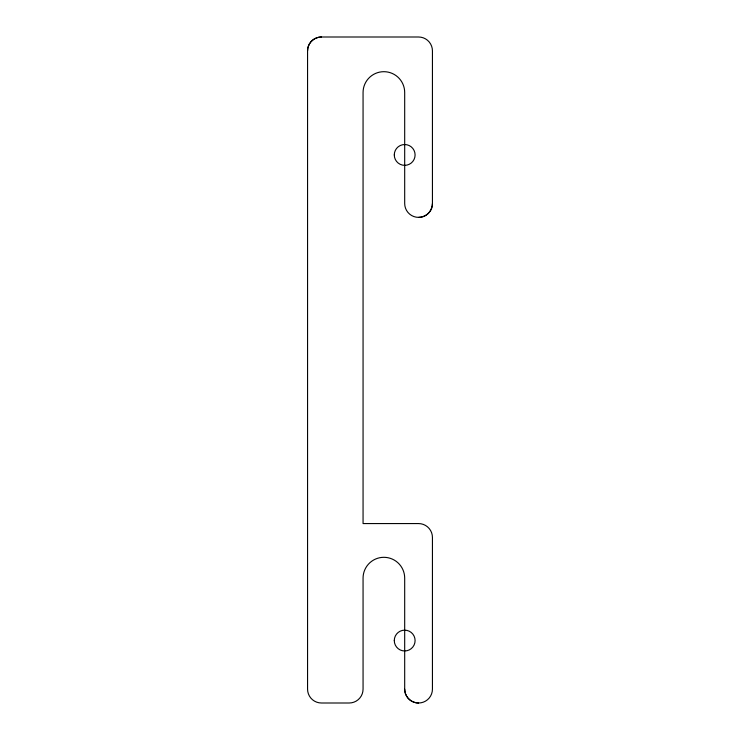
<?xml version="1.0" encoding="UTF-8"?>
<svg xmlns="http://www.w3.org/2000/svg" width="740" height="740" viewBox="0 0 740 740"><rect width="100%" height="100%" fill="white"/><g stroke="black" fill="none" stroke-linecap="round" stroke-linejoin="round"><path stroke-width="1.11" d="M321.438 37L418.562 37A13.875 13.875 0 0 1 432.438 50.875L432.438 203.5A13.875 13.875 0 0 1 418.562 217.375A13.875 13.875 0 0 1 404.688 203.5L404.688 92.5A20.812 20.812 0 0 0 383.875 71.688A20.812 20.812 0 0 0 363.062 92.5L363.062 523.568L418.562 523.568A13.875 13.875 0 0 1 432.438 537.443L432.438 689.125A13.875 13.875 0 0 1 418.562 703A13.875 13.875 0 0 1 404.688 689.125L404.688 578.125A20.812 20.812 0 0 0 383.875 557.312A20.812 20.812 0 0 0 363.062 578.125L363.062 689.125A13.875 13.875 0 0 1 349.188 703L321.438 703A13.875 13.875 0 0 1 307.562 689.125L307.562 50.875A13.875 13.875 0 0 1 321.438 37A13.875 13.875 0 0 0 307.562 50.875M432.438 203.5A13.875 13.875 0 0 1 418.562 217.375M418.562 703A13.875 13.875 0 0 1 404.688 689.125M394.281 640.562A10.406 10.406 0 0 0 404.688 650.969A10.406 10.406 0 0 0 415.094 640.562A10.406 10.406 0 0 0 404.688 630.156A10.406 10.406 0 0 0 394.281 640.562M394.281 154.938A10.406 10.406 0 0 0 404.688 165.344A10.406 10.406 0 0 0 415.094 154.938A10.406 10.406 0 0 0 404.688 144.531A10.406 10.406 0 0 0 394.281 154.938"/></g></svg>
